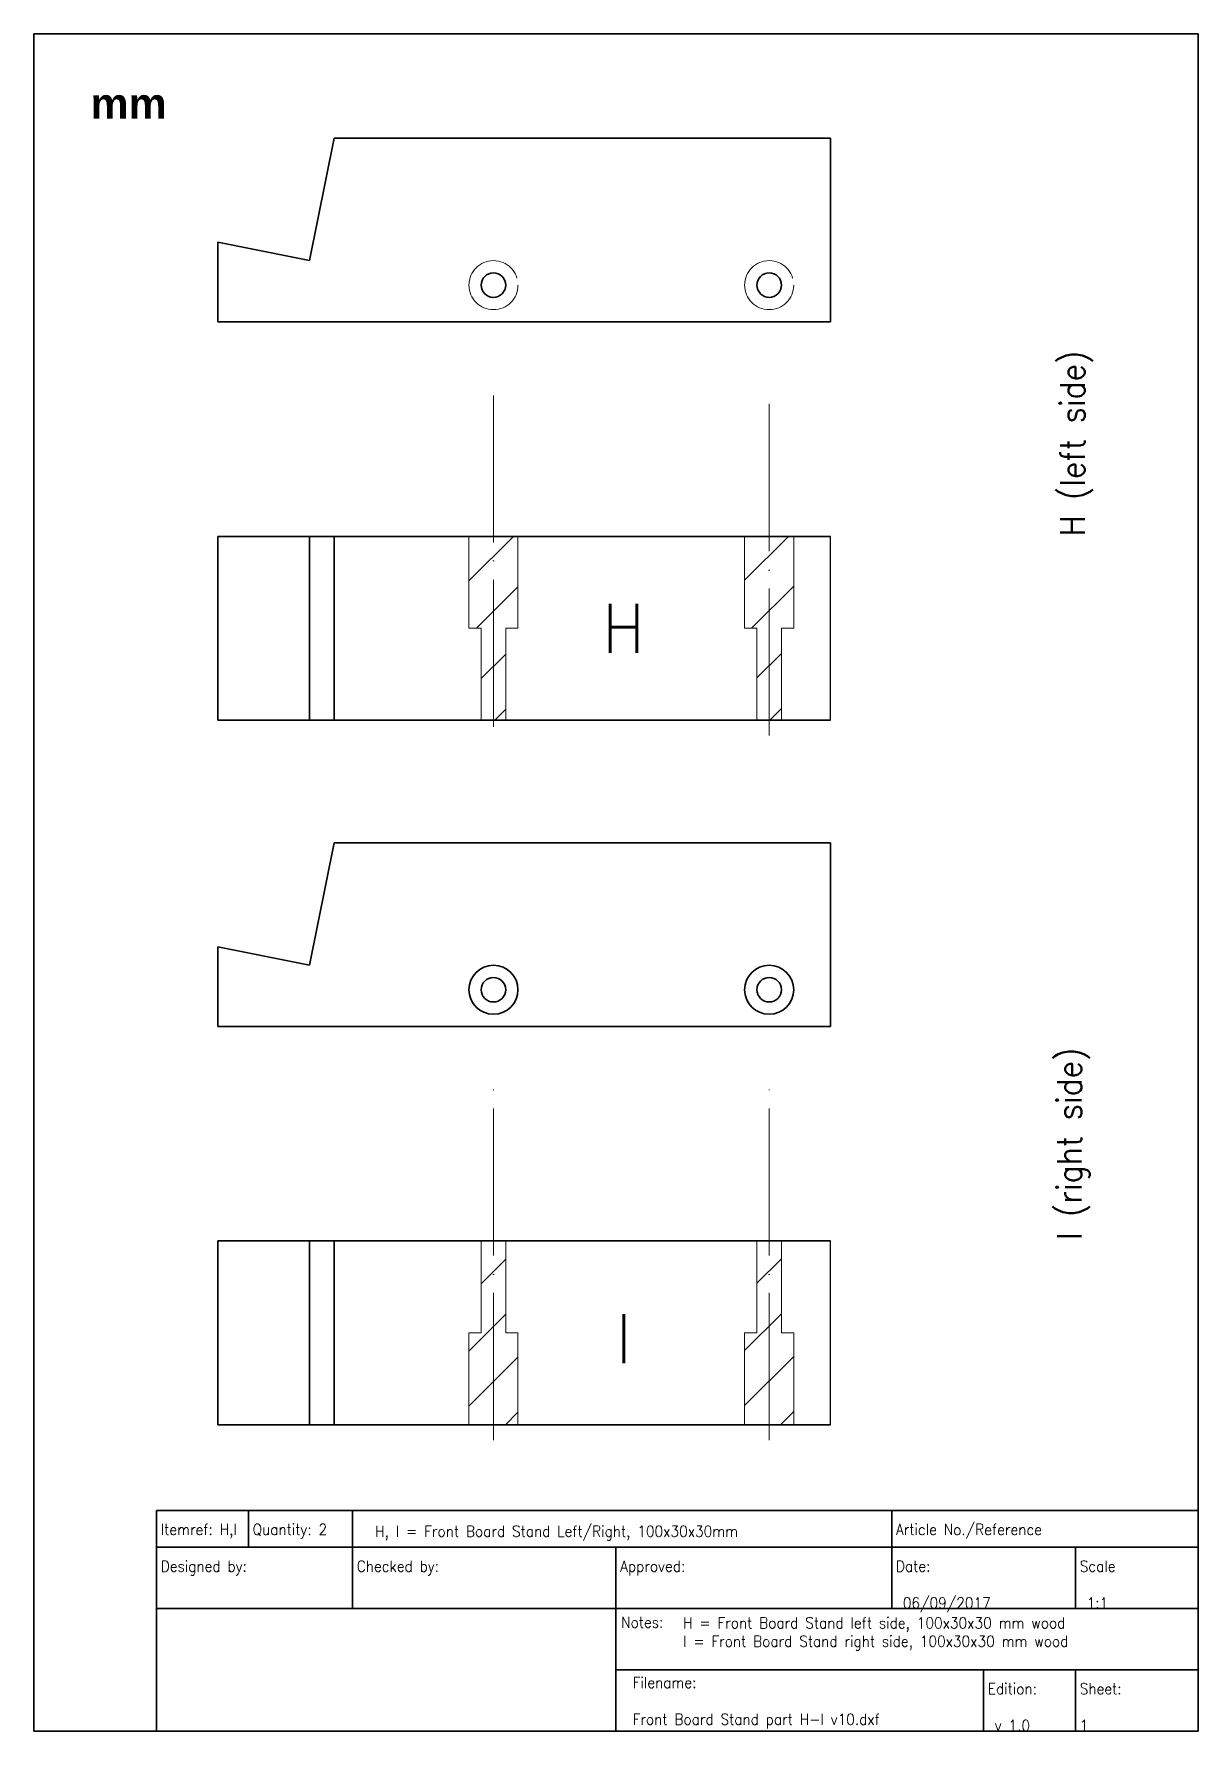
# Model space of a CAD drawing. Header units: millimetres. Extents: x 10 to 200, y 10 to 287.
import ezdxf

# ---------------------------------------------------------------- set-up
doc = ezdxf.new("R2010")
doc.units = ezdxf.units.MM
doc.linetypes.add('ACAD_ISO04W100', pattern=[30, 24, -3, 0, -3])
doc.layers.get('0').update_dxf_attribs({"color": 18, "lineweight": 25, "true_color": 0x000000})
for name, color, linetype, lineweight, true_color in [('0 ... Background', 18, 'Continuous', 35, 0x000000), ('0 ... Base', 18, 'Continuous', 35, 0x000000), ('0 ... Construction', 18, 'ACAD_ISO04W100', 9, 0x000000), ('0 ... Cut', 18, 'Continuous', 35, 0x000000), ('0 ... Dimensions', 18, 'Continuous', 9, 0x000000), ('0 ... Numbering', 18, 'Continuous', 70, 0x000000)]:
    doc.layers.add(name, color=color, linetype=linetype, lineweight=lineweight, true_color=true_color)
doc.styles.add('textstyle11', font='Standard')
doc.styles.add('textstyle12', font='Standard')
doc.styles.add('textstyle13', font='Standard')
doc.styles.add('textstyle14', font='Standard')
doc.styles.add('textstyle15', font='Standard')
doc.styles.add('textstyle16', font='Standard')
doc.styles.add('textstyle17', font='Standard')
doc.styles.add('textstyle18', font='Standard')
doc.styles.add('textstyle19', font='Standard')
doc.styles.add('textstyle20', font='Standard')
doc.styles.add('textstyle21', font='Standard')
doc.styles.add('textstyle22', font='Standard')
doc.styles.add('textstyle23', font='Standard')
doc.styles.add('textstyle24', font='Standard')
doc.styles.add('textstyle25', font='')
doc.styles.add('textstyle26', font='Standard')
doc.styles.add('textstyle27', font='Standard')
doc.styles.add('textstyle28', font='Standard')
doc.styles.add('textstyle29', font='Standard')
doc.styles.get('textstyle25').set_extended_font_data('Arial', bold=True)

msp = doc.modelspace()

# ---------------------------------------------------------------- hatches: boundary and pattern name
at = {"layer": '0 ... Construction'}
h = msp.add_hatch(dxfattribs=at)
h.set_pattern_fill('ANSI31', color=256, scale=2, style=0, pattern_type=0)
h.paths.add_polyline_path([(87, 175), (83, 175), (83, 190), (81, 190), (81, 205), (89, 205), (89, 190), (87, 190)], flags=0)
h = msp.add_hatch(dxfattribs=at)
h.set_pattern_fill('ANSI31', color=256, scale=2, style=0, pattern_type=0)
h.paths.add_polyline_path([(132, 175), (128, 175), (128, 190), (126, 190), (126, 205), (134, 205), (134, 190), (132, 190)], flags=0)
h = msp.add_hatch(dxfattribs=at)
h.set_pattern_fill('ANSI31', color=256, scale=2, style=0, pattern_type=0)
h.paths.add_polyline_path([(87, 90), (83, 90), (83, 75), (81, 75), (81, 60), (89, 60), (89, 75), (87, 75)], flags=0)
h = msp.add_hatch(dxfattribs=at)
h.set_pattern_fill('ANSI31', color=256, scale=2, style=0, pattern_type=0)
h.paths.add_polyline_path([(132, 90), (128, 90), (128, 75), (126, 75), (126, 60), (134, 60), (134, 75), (132, 75)], flags=0)

# ---------------------------------------------------------------- linework, layer by layer
for p, q in [((89, 205), (89, 205)), ((134, 205), (134, 205)), ((140, 175), (140, 205)), ((83, 175), (83, 175)), ((128, 175), (128, 175)), ((83, 90), (83, 90)), ((128, 90), (128, 90)), ((140, 60), (140, 90)), ((89, 60), (89, 60)), ((134, 60), (134, 60))]:
    msp.add_line(p, q)
at = {"layer": '0 ... Background', "linetype": 'Continuous'}
for p, q in [((200, 287), (10, 287)), ((10, 287), (10, 10)), ((200, 10), (200, 287)), ((30, 46), (200, 46)), ((30, 40), (30, 46)), ((45, 40), (45, 46)), ((62, 40), (62, 46)), ((150, 40), (150, 46)), ((30, 40), (200, 40)), ((30, 10), (30, 40)), ((62, 30), (62, 40)), ((105, 30), (105, 40)), ((150, 30), (150, 40)), ((180, 30), (180, 40)), ((30, 30), (200, 30)), ((105, 10), (105, 30)), ((105, 20), (200, 20)), ((165, 10), (165, 20)), ((180, 10), (180, 20)), ((105, 10), (105, 15)), ((10, 10), (200, 10))]:
    msp.add_line(p, q, dxfattribs=at)
at = {"layer": '0 ... Base'}
for p, q in [((55, 250), (59, 270)), ((59, 270), (140, 270)), ((140, 240), (140, 270)), ((40, 240), (40, 253)), ((40, 253), (55, 250)), ((140, 240), (40, 240)), ((59, 205), (40, 205)), ((40, 205), (40, 175)), ((55, 175), (55, 205)), ((59, 205), (59, 175)), ((59, 205), (81, 205)), ((81, 205), (89, 205)), ((89, 205), (126, 205)), ((126, 205), (134, 205)), ((134, 205), (140, 205)), ((40, 175), (55, 175)), ((55, 175), (59, 175)), ((83, 175), (59, 175)), ((87, 175), (83, 175)), ((128, 175), (87, 175)), ((132, 175), (128, 175)), ((132, 175), (140, 175)), ((55, 135), (59, 155)), ((59, 155), (140, 155)), ((140, 125), (140, 155)), ((40, 125), (40, 138)), ((40, 138), (55, 135)), ((140, 125), (40, 125)), ((59, 90), (40, 90)), ((40, 90), (40, 60)), ((55, 60), (55, 90)), ((59, 90), (59, 60)), ((83, 90), (59, 90)), ((87, 90), (83, 90)), ((128, 90), (87, 90)), ((132, 90), (128, 90)), ((132, 90), (140, 90)), ((40, 60), (81, 60)), ((40, 60), (59, 60)), ((81, 60), (89, 60)), ((89, 60), (126, 60)), ((126, 60), (134, 60)), ((134, 60), (140, 60))]:
    msp.add_line(p, q, dxfattribs=at)
for centre in [(85, 131), (130, 131)]:
    msp.add_circle(centre, 4, dxfattribs=at)
at = {"layer": '0 ... Construction'}
for p, q in [((85, 228), (85, 172.5)), ((130, 172.5), (130, 227.5)), ((85, 57.5), (85, 115)), ((130, 57.5), (130, 115))]:
    msp.add_line(p, q, dxfattribs=at)
for centre in [(85, 246), (130, 246)]:
    msp.add_circle(centre, 4, dxfattribs=at)
at = {"layer": '0 ... Cut'}
for centre in [(85, 246), (130, 246), (85, 131), (130, 131)]:
    msp.add_circle(centre, 2, dxfattribs=at)
at = {"layer": '0 ... Dimensions'}
for p, q in [((81, 205), (81, 190)), ((89, 190), (89, 205)), ((126, 205), (126, 190)), ((134, 190), (134, 205)), ((83, 190), (81, 190)), ((83, 175), (83, 190)), ((87, 175), (87, 190)), ((87, 190), (89, 190)), ((128, 190), (126, 190)), ((128, 175), (128, 190)), ((132, 175), (132, 190)), ((132, 190), (134, 190)), ((83, 90), (83, 75)), ((87, 90), (87, 75)), ((128, 90), (128, 75)), ((132, 90), (132, 75)), ((81, 60), (81, 75)), ((83, 75), (81, 75)), ((87, 75), (89, 75)), ((89, 75), (89, 60)), ((126, 60), (126, 75)), ((128, 75), (126, 75)), ((132, 75), (134, 75)), ((134, 75), (134, 60))]:
    msp.add_line(p, q, dxfattribs=at)

# ---------------------------------------------------------------- texts
at = {"layer": '0 ... Background', "linetype": 'Continuous', "lineweight": 25, "char_height": 1.8}
for s, insert, width, attachment_point, style in [('Itemref: H,I', (30.69, 43.81), 100, 1, 'textstyle11'), ('Quantity: 2', (45.69, 43.81), 100, 1, 'textstyle12'), ('H, I = Front Board Stand Left/Right, 100x30x30mm', (65.68, 41.11), 100, 7, 'textstyle13'), ('Article No./Reference', (150.69, 43.81), 100, 1, 'textstyle14'), ('Designed by:', (30.69, 37.81), 100, 1, 'textstyle15'), ('Checked by:', (62.69, 37.81), 100, 1, 'textstyle16'), ('Approved:\\P\\P', (105.69, 37.81), 100, 1, 'textstyle17'), ('Date:\\P\\P 06/09/2017', (150.69, 37.81), 100, 1, 'textstyle19'), ('Scale\\P\\P 1:1', (180.69, 37.81), 100, 1, 'textstyle20'), ('Notes:', (105.84, 28.65), 200, 1, 'textstyle24'), ('H = Front Board Stand left side, 100x30x30 mm wood\\PI = Front Board Stand right side, 100x30x30 mm wood', (115.93, 28.55), 200, 1, 'textstyle23'), ('Filename:\\P\\PFront Board Stand part H-I v10.dxf', (107.72, 18.82), 100, 1, 'textstyle18'), ('Edition:\\P\\P v 1.0', (165.69, 17.81), 100, 1, 'textstyle21'), ('Sheet:\\P\\P1', (180.69, 17.81), 100, 1, 'textstyle22')]:
    msp.add_mtext(s, dxfattribs=dict(at, insert=insert, width=width, attachment_point=attachment_point, style=style))
at = {"layer": '0 ... Numbering', "attachment_point": 1}
for s, insert, char_height, style in [('mm', (19.24, 278.15), 5, 'textstyle25'), ('H', (102.78, 194), 8, 'textstyle28'), ('I', (105.03, 78.05), 8, 'textstyle27')]:
    msp.add_mtext(s, dxfattribs=dict(at, insert=insert, char_height=char_height, style=style))
at = {"layer": '0 ... Numbering', "char_height": 4, "attachment_point": 1, "rotation": 90}
for s, insert, style in [('H (left side)', (177.5, 205), 'textstyle29'), ('I (right side)', (176.98, 90.16), 'textstyle26')]:
    msp.add_mtext(s, dxfattribs=dict(at, insert=insert, style=style))

doc.saveas('drawing.dxf')
